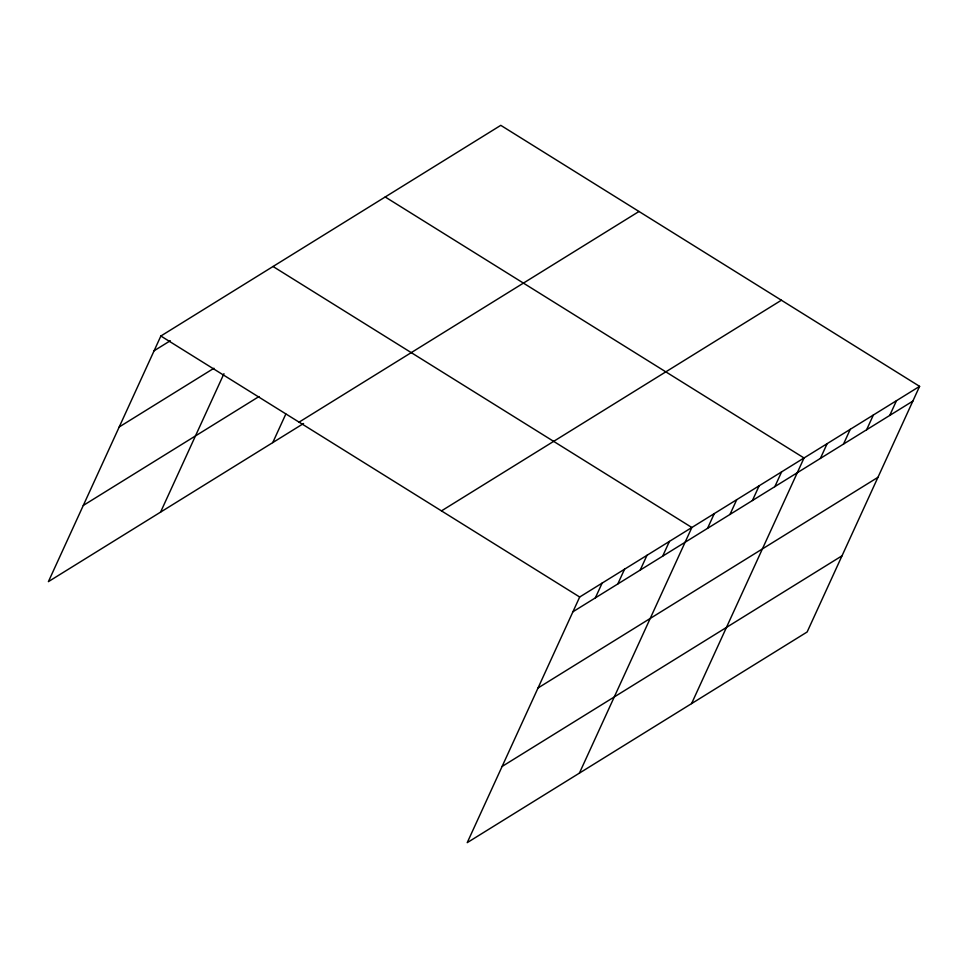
<?xml version="1.0" encoding="UTF-8"?>
<svg xmlns="http://www.w3.org/2000/svg" width="968" height="968" viewBox="0 0 968 968"><rect width="100%" height="100%" fill="white"/><g stroke="black" fill="none" stroke-linecap="round" stroke-linejoin="round"><path stroke-width="1.45" d="M919.6 386.353L579.687 597.014L467.217 842.656L807.143 631.983L919.6 386.353L500.783 125.344L160.857 336.017L48.4 581.647L303.565 423.512M160.567 512.132L223.959 373.684M272.746 442.606L285.826 414.038M595.356 597.873L602.12 583.111M617.79 583.97L624.554 569.208M640.223 570.067L646.987 555.305M662.669 556.164L669.42 541.402M579.396 773.13L691.854 527.5L273.036 266.49M707.535 528.359L714.287 513.597M729.969 514.456L736.721 499.694M752.402 500.553L759.154 485.791M774.836 486.65L781.6 471.888M691.563 703.615L804.033 457.985L385.204 196.976M820.38 458.421L827.144 443.659M843.503 444.094L850.255 429.332M866.614 429.768L873.366 415.006M889.725 415.441L896.489 400.679M154.106 350.767L170.308 340.736M119.221 426.961L213.94 368.251M83.284 505.453L259.013 396.541M299.076 422.145L638.989 211.484M441.469 510.886L781.394 300.225M572.923 611.776L912.836 401.115M538.039 687.97L877.964 477.309M502.102 766.462L842.027 555.801M160.857 336.017L579.687 597.014"/></g></svg>
